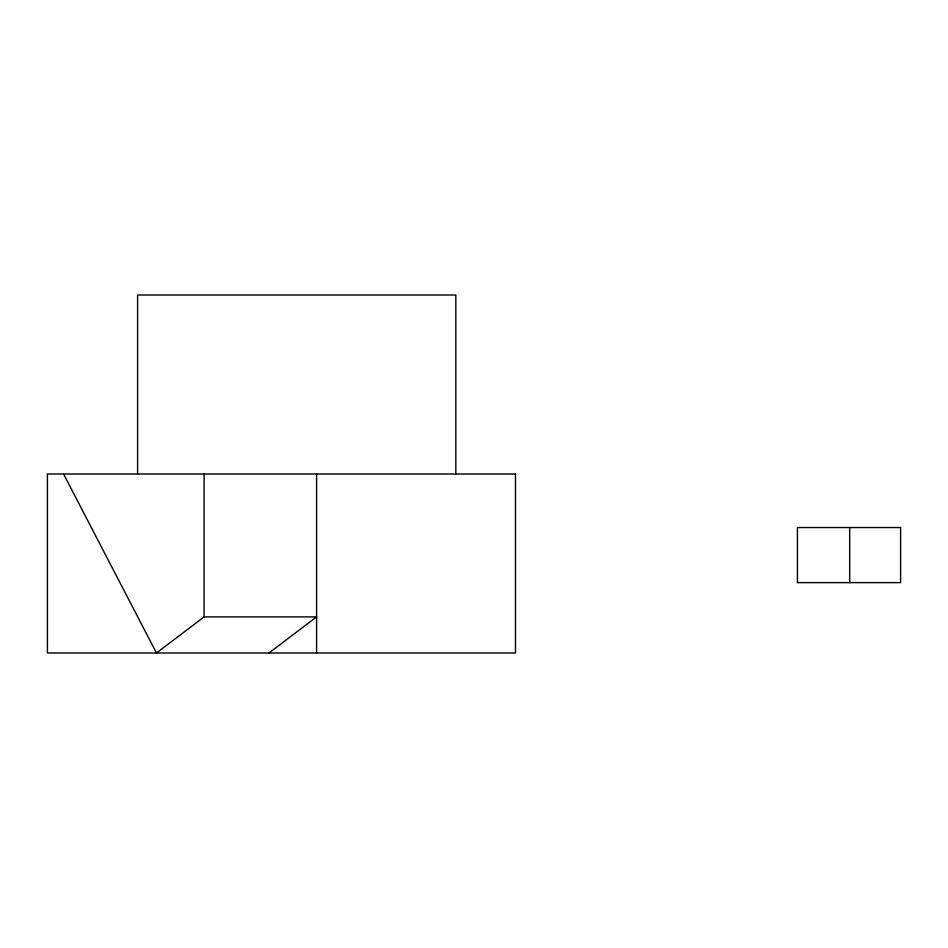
<?xml version="1.0" encoding="UTF-8"?>
<svg xmlns="http://www.w3.org/2000/svg" width="948" height="948" viewBox="0 0 948 948"><rect width="100%" height="100%" fill="white"/><g stroke="black" fill="none" stroke-linecap="round" stroke-linejoin="round"><path stroke-width="1.42" d="M268.971 652.994L316.608 616.899L204.093 616.899L156.467 652.994L63.552 474M849.692 527.55L849.692 582.617M455.822 474L455.822 295.006L137.602 295.006L137.602 474M316.608 474L316.608 652.994M204.093 474L204.093 616.899M515.487 474L47.4 474L47.4 652.994L515.487 652.994L515.487 474M900.6 527.55L797.422 527.55L797.422 582.617L900.6 582.617L900.6 527.55"/></g></svg>
